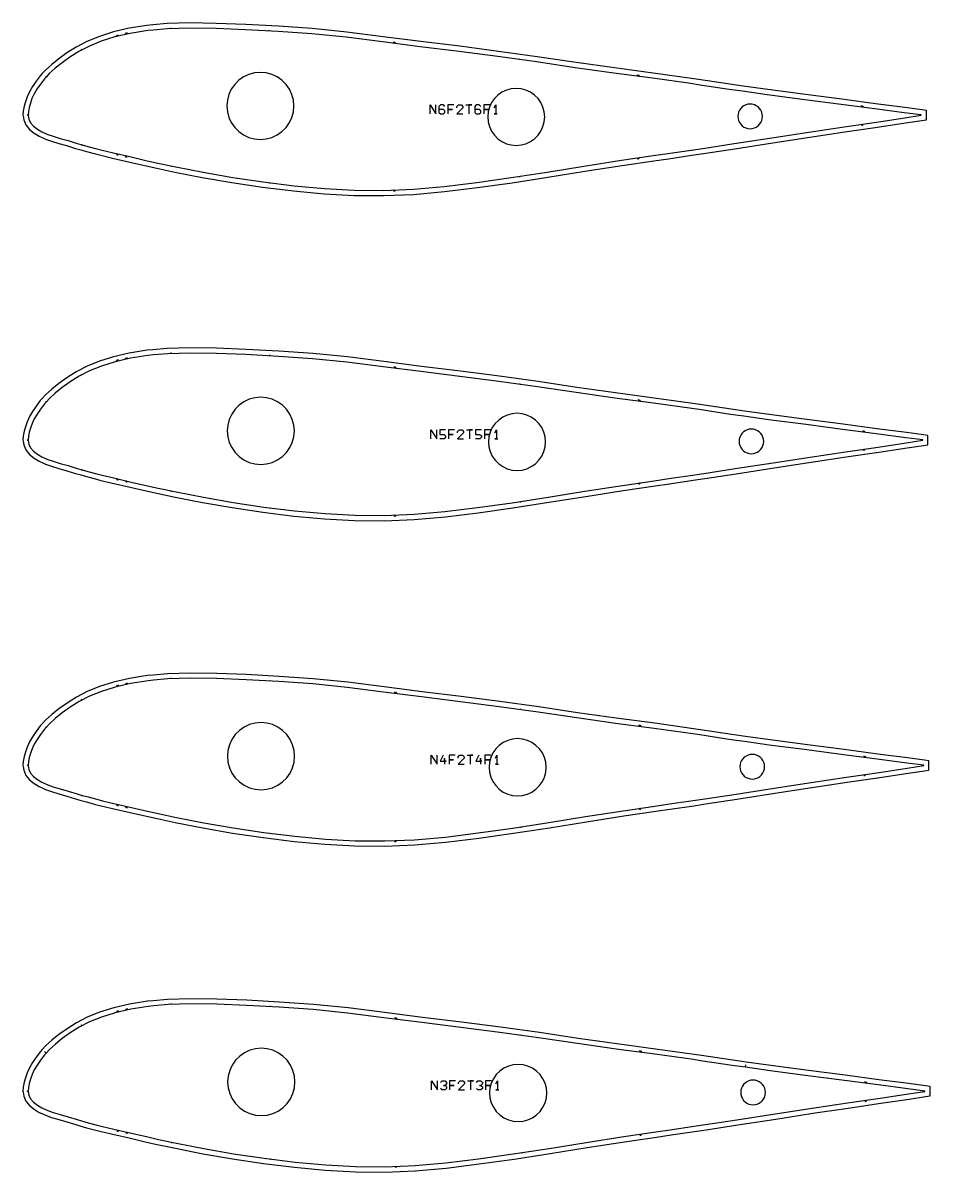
# Model space of a CAD drawing. Header units: metres. Extents: x -12 to 17699, y -154 to 17579.
# Drawn here: x 3694 to 5430, y 1716 to 3916 of the extents above; entities that cross this region are included whole.
import ezdxf

# ---------------------------------------------------------------- set-up
doc = ezdxf.new("R2010")
doc.units = ezdxf.units.M

msp = doc.modelspace()

# ---------------------------------------------------------------- linework, layer by layer
at = {"layer": 'Marge'}
for points in [[(3694.35, 3737.496), (3695.631, 3730.279), (3699.82, 3720.682), (3706.799, 3712.063), (3715.608, 3705.014), (3725.387, 3699.156), (3733.227, 3695.439), (3737.366, 3693.579), (3748.748, 3689.553), (3762.547, 3685.457), (3777.706, 3681.094), (3794.709, 3675.94), (3802.614, 3673.567), (3815.527, 3669.798), (3832.81, 3665.226), (3843.247, 3662.577), (3865.326, 3657.415), (3898.936, 3649.651), (3929.882, 3642.583), (3950.159, 3637.992), (3984.85, 3630.642), (4037.292, 3620.395), (4093.911, 3610.586), (4152.698, 3601.787), (4211.906, 3594.473), (4270.394, 3589.055), (4327.844, 3585.937), (4384.68, 3585.417), (4441.942, 3587.749), (4501.26, 3593.03), (4564.026, 3600.712), (4630.271, 3610.029), (4699.077, 3620.618), (4769.595, 3631.993), (4841.056, 3643.168), (4901.832, 3652.135), (4929.655, 3656.176), (4974.593, 3662.715), (4996.757, 3666.039), (5056.786, 3675.092), (5129.351, 3686.345), (5200.001, 3697.341), (5267.387, 3707.368), (5329.516, 3716.43), (5383.459, 3724.499), (5414.843, 3729.362), (5423.314, 3730.674), (5423.312, 3739.245), (5423.312, 3739.809), (5423.311, 3748.578), (5414.616, 3749.722), (5382.29, 3753.975), (5325.846, 3761.423), (5261.35, 3769.927), (5191.715, 3779.004), (5119.948, 3788.401), (5072.883, 3795.064), (5047.369, 3798.675), (4987.504, 3807.638), (4973.834, 3809.684), (4900.242, 3820.022), (4826.404, 3829.793), (4752.745, 3840.243), (4678.627, 3851.263), (4604.578, 3861.629), (4530.23, 3871.254), (4455.949, 3880.417), (4383.457, 3889.643), (4314.075, 3898.48), (4247.913, 3905.089), (4183.046, 3909.564), (4120.693, 3913.004), (4063.906, 3915.276), (4013.796, 3915.956), (3970.001, 3914.646), (3942.562, 3912.212), (3931.477, 3911.204), (3897.407, 3905.775), (3867.166, 3898.702), (3840.364, 3890.239), (3816.734, 3880.585), (3796.091, 3869.96), (3778.301, 3858.79), (3762.827, 3847.617), (3749.223, 3836.652), (3737.322, 3825.791), (3731.052, 3819.066), (3727.298, 3814.982), (3719.128, 3804.436), (3712.376, 3794.286), (3706.649, 3784.358), (3702.034, 3774.541), (3698.757, 3765.194), (3696.475, 3756.479), (3694.69, 3747.328), (3694.216, 3739.885)], [(3694.35, 3115.314), (3695.633, 3108.084), (3699.829, 3098.475), (3706.816, 3089.845), (3715.639, 3082.787), (3725.433, 3076.919), (3733.286, 3073.197), (3737.432, 3071.333), (3748.832, 3067.301), (3762.655, 3063.198), (3777.84, 3058.827), (3794.874, 3053.664), (3802.792, 3051.286), (3815.728, 3047.511), (3833.041, 3042.932), (3843.496, 3040.278), (3865.614, 3035.106), (3899.283, 3027.329), (3930.283, 3020.248), (3950.596, 3015.649), (3985.348, 3008.287), (4037.882, 2998.021), (4094.601, 2988.195), (4153.49, 2979.38), (4212.803, 2972.054), (4271.393, 2966.626), (4328.943, 2963.503), (4385.879, 2962.982), (4443.241, 2965.319), (4502.663, 2970.608), (4565.539, 2978.304), (4631.9, 2987.638), (4700.826, 2998.245), (4771.469, 3009.64), (4843.055, 3020.835), (4903.938, 3029.818), (4931.811, 3033.865), (4976.828, 3040.416), (4999.03, 3043.746), (5059.166, 3052.815), (5131.858, 3064.088), (5202.633, 3075.103), (5270.138, 3085.148), (5332.376, 3094.225), (5386.414, 3102.309), (5417.854, 3107.18), (5426.324, 3108.493), (5426.322, 3117.064), (5426.322, 3117.628), (5426.321, 3126.398), (5417.627, 3127.541), (5385.243, 3131.802), (5328.7, 3139.263), (5264.09, 3147.782), (5194.332, 3156.875), (5122.439, 3166.289), (5075.291, 3172.963), (5049.732, 3176.581), (4989.762, 3185.56), (4976.067, 3187.61), (4902.346, 3197.965), (4828.378, 3207.753), (4754.589, 3218.222), (4680.341, 3229.262), (4606.161, 3239.645), (4531.683, 3249.287), (4457.271, 3258.467), (4384.651, 3267.709), (4315.147, 3276.561), (4248.87, 3283.182), (4183.888, 3287.664), (4121.426, 3291.111), (4064.539, 3293.387), (4014.342, 3294.068), (3970.471, 3292.756), (3942.983, 3290.317), (3931.881, 3289.308), (3897.752, 3283.87), (3867.458, 3276.785), (3840.61, 3268.307), (3816.94, 3258.637), (3796.262, 3247.994), (3778.442, 3236.804), (3762.941, 3225.613), (3749.314, 3214.629), (3737.393, 3203.75), (3731.112, 3197.013), (3727.353, 3192.923), (3719.169, 3182.36), (3712.406, 3172.193), (3706.669, 3162.248), (3702.047, 3152.416), (3698.765, 3143.054), (3696.479, 3134.324), (3694.691, 3125.159), (3694.216, 3117.704)], [(3694.35, 2492.412), (3695.635, 2485.173), (3699.834, 2475.556), (3706.828, 2466.918), (3715.659, 2459.853), (3725.464, 2453.979), (3733.325, 2450.253), (3737.475, 2448.388), (3748.888, 2444.351), (3762.726, 2440.244), (3777.929, 2435.868), (3794.982, 2430.699), (3802.91, 2428.318), (3815.861, 2424.538), (3833.194, 2419.954), (3843.66, 2417.297), (3865.804, 2412.12), (3899.512, 2404.334), (3930.548, 2397.245), (3950.884, 2392.64), (3985.677, 2385.269), (4038.271, 2374.992), (4095.055, 2365.155), (4154.013, 2356.329), (4213.394, 2348.995), (4272.052, 2343.561), (4329.668, 2340.434), (4386.669, 2339.912), (4444.097, 2342.251), (4503.587, 2347.547), (4566.536, 2355.252), (4632.974, 2364.596), (4701.98, 2375.216), (4772.704, 2386.624), (4844.374, 2397.832), (4905.327, 2406.825), (4933.232, 2410.878), (4978.302, 2417.436), (5000.53, 2420.77), (5060.735, 2429.849), (5133.511, 2441.135), (5204.368, 2452.163), (5271.951, 2462.22), (5334.262, 2471.308), (5388.362, 2479.4), (5419.838, 2484.277), (5428.308, 2485.59), (5428.307, 2494.161), (5428.307, 2494.726), (5428.305, 2503.495), (5419.611, 2504.639), (5387.19, 2508.905), (5330.581, 2516.375), (5265.897, 2524.904), (5196.058, 2534.007), (5124.081, 2543.432), (5076.879, 2550.113), (5051.29, 2553.735), (4991.25, 2562.725), (4977.54, 2564.777), (4903.733, 2575.144), (4829.679, 2584.944), (4755.805, 2595.425), (4681.471, 2606.478), (4607.205, 2616.873), (4532.64, 2626.526), (4458.142, 2635.716), (4385.438, 2644.97), (4315.854, 2653.832), (4249.5, 2660.46), (4184.444, 2664.948), (4121.909, 2668.398), (4064.957, 2670.677), (4014.702, 2671.359), (3970.78, 2670.045), (3943.261, 2667.604), (3932.146, 2666.594), (3897.979, 2661.149), (3867.651, 2654.056), (3840.773, 2645.569), (3817.076, 2635.888), (3796.375, 2625.233), (3778.534, 2614.031), (3763.017, 2602.827), (3749.375, 2591.83), (3737.44, 2580.939), (3731.152, 2574.196), (3727.389, 2570.101), (3719.196, 2559.526), (3712.425, 2549.348), (3706.683, 2539.393), (3702.055, 2529.55), (3698.77, 2520.178), (3696.481, 2511.439), (3694.691, 2502.265), (3694.216, 2494.801)], [(3694.35, 1868.779), (3695.636, 1861.532), (3699.839, 1851.907), (3706.84, 1843.261), (3715.68, 1836.19), (3725.495, 1830.31), (3733.364, 1826.58), (3737.519, 1824.712), (3748.944, 1820.671), (3762.798, 1816.559), (3778.018, 1812.178), (3795.092, 1807.003), (3803.029, 1804.62), (3815.995, 1800.836), (3833.348, 1796.246), (3843.826, 1793.586), (3865.996, 1788.403), (3899.744, 1780.607), (3930.816, 1773.51), (3951.176, 1768.9), (3986.009, 1761.521), (4038.665, 1751.231), (4095.515, 1741.383), (4154.541, 1732.547), (4213.992, 1725.204), (4272.718, 1719.763), (4330.402, 1716.633), (4387.469, 1716.111), (4444.963, 1718.453), (4504.523, 1723.755), (4567.545, 1731.468), (4634.06, 1740.824), (4703.147, 1751.455), (4773.954, 1762.877), (4845.708, 1774.098), (4906.733, 1783.102), (4934.67, 1787.159), (4979.793, 1793.725), (5002.047, 1797.063), (5062.322, 1806.153), (5135.184, 1817.452), (5206.124, 1828.493), (5273.786, 1838.561), (5336.17, 1847.66), (5390.333, 1855.762), (5421.847, 1860.645), (5430.317, 1861.957), (5430.315, 1870.529), (5430.315, 1871.094), (5430.314, 1879.864), (5421.62, 1881.007), (5389.161, 1885.278), (5332.485, 1892.756), (5267.725, 1901.296), (5197.805, 1910.409), (5125.743, 1919.845), (5078.485, 1926.535), (5052.867, 1930.161), (4992.757, 1939.161), (4979.03, 1941.216), (4905.137, 1951.595), (4830.996, 1961.406), (4757.036, 1971.899), (4682.614, 1982.965), (4608.262, 1993.373), (4533.61, 2003.037), (4459.024, 2012.238), (4386.235, 2021.502), (4316.57, 2030.374), (4250.138, 2037.011), (4185.006, 2041.504), (4122.398, 2044.958), (4065.379, 2047.24), (4015.066, 2047.922), (3971.094, 2046.607), (3943.542, 2044.163), (3932.415, 2043.152), (3898.208, 2037.701), (3867.846, 2030.6), (3840.937, 2022.103), (3817.214, 2012.411), (3796.49, 2001.744), (3778.628, 1990.529), (3763.093, 1979.313), (3749.435, 1968.303), (3737.487, 1957.4), (3731.192, 1950.649), (3727.425, 1946.55), (3719.223, 1935.964), (3712.445, 1925.774), (3706.696, 1915.808), (3702.064, 1905.955), (3698.775, 1896.573), (3696.484, 1887.824), (3694.692, 1878.641), (3694.216, 1871.168)]]:
    msp.add_lwpolyline(points, close=True, dxfattribs=at)
at = {"layer": 'Patron'}
for points in [[(3704.196, 3739.244), (3705.477, 3732.026), (3708.84, 3724.999), (3714.367, 3718.598), (3721.714, 3712.934), (3730.469, 3707.768), (3737.463, 3704.498), (3741.464, 3702.701), (3752.054, 3698.991), (3765.384, 3695.046), (3780.472, 3690.704), (3797.609, 3685.51), (3805.489, 3683.144), (3818.329, 3679.397), (3835.366, 3674.894), (3845.707, 3672.27), (3867.602, 3667.152), (3901.187, 3659.395), (3932.109, 3652.332), (3952.367, 3647.745), (3986.923, 3640.425), (4039.21, 3630.209), (4095.618, 3620.439), (4154.178, 3611.676), (4213.132, 3604.398), (4271.316, 3599.012), (4328.385, 3595.922), (4384.77, 3595.416), (4441.533, 3597.741), (4500.372, 3602.99), (4562.811, 3610.638), (4628.878, 3619.932), (4697.555, 3630.502), (4768.003, 3641.865), (4839.511, 3653.048), (4900.372, 3662.028), (4928.218, 3666.072), (4973.153, 3672.611), (4995.273, 3675.929), (5055.295, 3684.98), (5127.818, 3696.227), (5198.463, 3707.222), (5265.915, 3717.259), (5328.073, 3726.325), (5381.979, 3734.389), (5413.312, 3739.244), (5413.312, 3739.807), (5380.982, 3744.061), (5324.539, 3751.509), (5260.057, 3760.011), (5190.416, 3769.088), (5118.546, 3778.5), (5071.481, 3785.162), (5045.888, 3788.785), (4986.023, 3797.748), (4972.442, 3799.782), (4898.93, 3810.108), (4824.999, 3819.892), (4751.274, 3830.352), (4677.241, 3841.36), (4603.294, 3851.712), (4529.006, 3861.329), (4454.687, 3870.497), (4382.193, 3879.723), (4313.08, 3888.529), (4247.225, 3895.113), (4182.495, 3899.579), (4120.293, 3903.012), (4063.768, 3905.277), (4014.091, 3905.96), (3970.885, 3904.685), (3943.445, 3902.251), (3933.044, 3901.328), (3899.676, 3896.036), (3870.166, 3889.163), (3844.132, 3880.976), (3821.296, 3871.687), (3801.4, 3861.486), (3784.149, 3850.678), (3769.095, 3839.825), (3755.948, 3829.251), (3744.636, 3818.971), (3738.366, 3812.247), (3735.191, 3808.842), (3727.445, 3798.885), (3721.024, 3789.264), (3715.678, 3780.058), (3711.459, 3771.2), (3708.427, 3762.645), (3706.27, 3754.461), (3704.669, 3746.692), (3704.196, 3739.25)], [(3704.196, 3117.062), (3705.479, 3109.832), (3708.849, 3102.793), (3714.385, 3096.38), (3721.745, 3090.706), (3730.515, 3085.531), (3737.522, 3082.255), (3741.529, 3080.455), (3752.138, 3076.739), (3765.492, 3072.787), (3780.606, 3068.437), (3797.774, 3063.234), (3805.668, 3060.864), (3818.53, 3057.11), (3835.597, 3052.6), (3845.956, 3049.97), (3867.89, 3044.844), (3901.534, 3037.072), (3932.51, 3029.997), (3952.804, 3025.402), (3987.421, 3018.07), (4039.8, 3007.836), (4096.307, 2998.049), (4154.97, 2989.27), (4214.028, 2981.979), (4272.315, 2976.584), (4329.484, 2973.488), (4385.968, 2972.981), (4442.831, 2975.31), (4501.774, 2980.569), (4564.323, 2988.23), (4630.507, 2997.54), (4699.305, 3008.129), (4769.876, 3019.512), (4841.51, 3030.715), (4902.479, 3039.711), (4930.373, 3043.762), (4975.388, 3050.312), (4997.547, 3053.636), (5057.675, 3062.703), (5130.325, 3073.969), (5201.095, 3084.984), (5268.666, 3095.039), (5330.933, 3104.121), (5384.934, 3112.199), (5416.322, 3117.062), (5416.322, 3117.627), (5383.935, 3121.888), (5327.392, 3129.349), (5262.798, 3137.866), (5193.034, 3146.959), (5121.037, 3156.388), (5073.889, 3163.062), (5048.252, 3166.691), (4988.281, 3175.67), (4974.676, 3177.707), (4901.034, 3188.051), (4826.973, 3197.852), (4753.119, 3208.33), (4678.954, 3219.358), (4604.877, 3229.728), (4530.458, 3239.362), (4456.008, 3248.547), (4383.387, 3257.789), (4314.152, 3266.611), (4248.181, 3273.206), (4183.337, 3277.68), (4121.025, 3281.119), (4064.402, 3283.388), (4014.637, 3284.072), (3971.354, 3282.795), (3943.867, 3280.356), (3933.447, 3279.432), (3900.02, 3274.131), (3870.458, 3267.245), (3844.378, 3259.044), (3821.503, 3249.739), (3801.572, 3239.52), (3784.289, 3228.693), (3769.209, 3217.821), (3756.039, 3207.228), (3744.707, 3196.93), (3738.426, 3190.194), (3735.246, 3186.783), (3727.486, 3176.808), (3721.054, 3167.171), (3715.698, 3157.948), (3711.472, 3149.075), (3708.434, 3140.505), (3706.273, 3132.306), (3704.67, 3124.524), (3704.196, 3117.068)], [(3704.196, 2494.16), (3705.481, 2486.921), (3708.854, 2479.873), (3714.397, 2473.454), (3721.765, 2467.773), (3730.546, 2462.592), (3737.56, 2459.312), (3741.573, 2457.51), (3752.194, 2453.789), (3765.563, 2449.833), (3780.695, 2445.478), (3797.882, 2440.269), (3805.785, 2437.896), (3818.662, 2434.138), (3835.749, 2429.622), (3846.12, 2426.99), (3868.08, 2421.857), (3901.763, 2414.077), (3932.775, 2406.993), (3953.093, 2402.393), (3987.749, 2395.052), (4040.189, 2384.806), (4096.762, 2375.008), (4155.493, 2366.219), (4214.619, 2358.92), (4272.973, 2353.518), (4330.209, 2350.419), (4386.759, 2349.912), (4443.688, 2352.243), (4502.698, 2357.508), (4565.32, 2365.178), (4631.581, 2374.499), (4700.459, 2385.099), (4771.111, 2396.496), (4842.829, 2407.712), (4903.868, 2416.718), (4931.795, 2420.774), (4976.862, 2427.332), (4999.046, 2430.659), (5059.243, 2439.737), (5131.979, 2451.017), (5202.83, 2462.044), (5270.479, 2472.111), (5332.819, 2481.203), (5386.882, 2489.29), (5418.307, 2494.16), (5418.307, 2494.725), (5385.882, 2498.991), (5329.274, 2506.46), (5264.604, 2514.988), (5194.76, 2524.091), (5122.68, 2533.53), (5075.477, 2540.212), (5049.809, 2543.846), (4989.77, 2552.835), (4976.149, 2554.874), (4902.421, 2565.231), (4828.274, 2575.043), (4754.334, 2585.534), (4680.084, 2596.574), (4605.921, 2606.956), (4531.416, 2616.601), (4456.88, 2625.796), (4384.174, 2635.05), (4314.859, 2643.881), (4248.812, 2650.484), (4183.893, 2654.963), (4121.509, 2658.406), (4064.819, 2660.678), (4014.997, 2661.363), (3971.664, 2660.084), (3944.144, 2657.643), (3933.713, 2656.717), (3900.247, 2651.41), (3870.651, 2644.517), (3844.541, 2636.306), (3821.639, 2626.99), (3801.685, 2616.759), (3784.382, 2605.919), (3769.284, 2595.035), (3756.1, 2584.429), (3744.754, 2574.12), (3738.466, 2567.376), (3735.282, 2563.961), (3727.513, 2553.975), (3721.073, 2544.326), (3715.711, 2535.093), (3711.48, 2526.209), (3708.439, 2517.629), (3706.276, 2509.421), (3704.671, 2501.63), (3704.196, 2494.166)], [(3704.196, 1870.527), (3705.482, 1863.28), (3708.859, 1856.224), (3714.409, 1849.797), (3721.786, 1844.109), (3730.577, 1838.922), (3737.599, 1835.639), (3741.616, 1833.834), (3752.25, 1830.109), (3765.635, 1826.148), (3780.784, 1821.788), (3797.992, 1816.573), (3805.904, 1814.197), (3818.796, 1810.435), (3835.903, 1805.914), (3846.286, 1803.279), (3868.272, 1798.14), (3901.994, 1790.351), (3933.043, 1783.259), (3953.384, 1778.653), (3988.081, 1771.303), (4040.582, 1761.046), (4097.222, 1751.236), (4156.021, 1742.437), (4215.217, 1735.129), (4273.64, 1729.721), (4330.942, 1726.618), (4387.558, 1726.11), (4444.554, 1728.444), (4503.634, 1733.715), (4566.329, 1741.394), (4632.667, 1750.726), (4701.626, 1761.339), (4772.361, 1772.749), (4844.163, 1783.978), (4905.273, 1792.995), (4933.233, 1797.055), (4978.353, 1803.621), (5000.564, 1806.952), (5060.831, 1816.041), (5133.651, 1827.334), (5204.586, 1838.374), (5272.315, 1848.453), (5334.727, 1857.555), (5388.854, 1865.652), (5420.315, 1870.527), (5420.315, 1871.093), (5387.852, 1875.364), (5331.178, 1882.842), (5266.433, 1891.38), (5196.506, 1900.494), (5124.342, 1909.944), (5077.084, 1916.634), (5051.386, 1920.271), (4991.276, 1929.271), (4977.639, 1931.313), (4903.825, 1941.682), (4829.591, 1951.505), (4755.565, 1962.008), (4681.228, 1973.062), (4606.978, 1983.455), (4532.385, 1993.112), (4457.762, 2002.318), (4384.971, 2011.582), (4315.575, 2020.424), (4249.45, 2027.034), (4184.455, 2031.519), (4121.998, 2034.966), (4065.242, 2037.241), (4015.361, 2037.926), (3971.978, 2036.646), (3944.426, 2034.202), (3933.981, 2033.275), (3900.477, 2027.962), (3870.846, 2021.06), (3844.705, 2012.84), (3821.776, 2003.513), (3801.799, 1993.27), (3784.476, 1982.418), (3769.361, 1971.521), (3756.16, 1960.902), (3744.801, 1950.581), (3738.506, 1943.829), (3735.318, 1940.41), (3727.54, 1930.412), (3721.093, 1920.753), (3715.725, 1911.508), (3711.489, 1902.614), (3708.444, 1894.024), (3706.278, 1885.807), (3704.671, 1878.006), (3704.196, 1870.533)]]:
    msp.add_lwpolyline(points, close=True, dxfattribs=at)
at = {"layer": 'Repers diag'}
for p, q in [((3738.506, 1943.829), (3735.215, 1946.898)), ((5077.084, 1916.634), (5077.715, 1921.089))]:
    msp.add_line(p, q, dxfattribs=at)
at = {"layer": 'Repers points'}
for p, q in [((3977.627, 3904.884), (3977.574, 3906.683)), ((4165.631, 3900.51), (4165.73, 3902.307)), ((3806.722, 3864.215), (3805.901, 3865.816)), ((4644.192, 3845.986), (4644.442, 3847.769)), ((3738.366, 3812.247), (3737.049, 3813.474)), ((3704.196, 3739.25), (3702.399, 3739.364)), ((3704.196, 3739.244), (3702.423, 3738.929)), ((3738.384, 3704.084), (3737.646, 3702.442)), ((3806.752, 3682.776), (3806.248, 3681.048)), ((3977.67, 3642.385), (3977.297, 3640.624)), ((4165.678, 3610.257), (4165.458, 3608.47)), ((4644.229, 3622.294), (4644.503, 3620.515)), ((3978.109, 3282.994), (3978.056, 3284.794)), ((4166.443, 3278.612), (4166.543, 3280.409)), ((3806.903, 3242.253), (3806.082, 3243.855)), ((4645.848, 3223.993), (4646.097, 3225.775)), ((3738.426, 3190.194), (3737.11, 3191.421)), ((3704.196, 3117.068), (3702.399, 3117.183)), ((3704.196, 3117.062), (3702.423, 3116.748)), ((3738.444, 3081.841), (3737.706, 3080.199)), ((3806.932, 3060.495), (3806.428, 3058.767)), ((3978.152, 3020.033), (3977.779, 3018.272)), ((4645.884, 2999.907), (4646.158, 2998.128)), ((4166.491, 2987.848), (4166.27, 2986.061)), ((3978.426, 2660.284), (3978.373, 2662.083)), ((4166.979, 2655.897), (4167.078, 2657.694)), ((3807.022, 2619.496), (3806.201, 2621.097)), ((4646.939, 2601.214), (4647.189, 2602.997)), ((3738.466, 2567.376), (3737.149, 2568.603)), ((3704.196, 2494.166), (3702.399, 2494.28)), ((3704.196, 2494.16), (3702.423, 2493.845)), ((3738.484, 2458.897), (3737.746, 2457.255)), ((3807.051, 2437.526), (3806.547, 2435.798)), ((3978.469, 2397.018), (3978.096, 2395.257)), ((4646.976, 2376.868), (4647.25, 2375.089)), ((4167.027, 2364.795), (4166.806, 2363.009)), ((3978.748, 2036.846), (3978.695, 2038.645)), ((4167.521, 2032.453), (4167.621, 2034.251)), ((3807.142, 1996.01), (3806.321, 1997.612)), ((4648.044, 1977.707), (4648.293, 1979.489)), ((3738.506, 1943.829), (3737.189, 1945.057)), ((3704.196, 1870.533), (3702.399, 1870.647)), ((3704.196, 1870.527), (3702.423, 1870.212)), ((3738.524, 1835.223), (3737.786, 1833.581)), ((3807.172, 1813.827), (3806.668, 1812.099)), ((3978.791, 1773.271), (3978.418, 1771.511)), ((4167.569, 1741.011), (4167.348, 1739.225)), ((4648.081, 1753.098), (4648.354, 1751.319))]:
    msp.add_line(p, q, dxfattribs=at)
at = {"layer": 'Repers suspente'}
for p, q in [((3892.173, 3894.289), (3890.032, 3896.87)), ((3892.953, 3897.551), (3892.173, 3894.289)), ((3875.083, 3890.308), (3872.941, 3892.89)), ((3875.863, 3893.57), (3875.083, 3890.308)), ((4404.911, 3876.832), (4403.802, 3879.997)), ((4406.778, 3879.619), (4404.911, 3876.832)), ((4871.51, 3813.737), (4870.417, 3816.908)), ((4873.391, 3816.514), (4871.51, 3813.737)), ((5300.508, 3754.677), (5299.413, 3757.848)), ((5302.387, 3757.456), (5300.508, 3754.677)), ((5300.513, 3722.306), (5299.462, 3719.12)), ((5302.431, 3719.553), (5300.513, 3722.306)), ((3875.119, 3665.416), (3872.983, 3662.831)), ((3875.906, 3662.155), (3875.119, 3665.416)), ((3892.211, 3661.468), (3890.074, 3658.883)), ((3892.997, 3658.207), (3892.211, 3661.468)), ((4871.535, 3657.773), (4870.489, 3654.587)), ((4873.457, 3655.025), (4871.535, 3657.773)), ((4404.957, 3596.243), (4403.581, 3593.184)), ((4406.578, 3593.307), (4404.957, 3596.243)), ((3875.384, 3268.393), (3873.242, 3270.974)), ((3876.164, 3271.655), (3875.384, 3268.393)), ((3892.504, 3272.38), (3890.363, 3274.962)), ((3893.285, 3275.642), (3892.504, 3272.38)), ((4406.145, 3254.893), (4405.036, 3258.058)), ((4408.012, 3257.68), (4406.145, 3254.893)), ((4873.566, 3191.686), (4872.473, 3194.857)), ((4875.447, 3194.464), (4873.566, 3191.686)), ((5303.319, 3132.523), (5302.225, 3135.693)), ((5305.199, 3135.301), (5303.319, 3132.523)), ((5303.325, 3100.094), (5302.273, 3096.909)), ((5305.242, 3097.342), (5303.325, 3100.094)), ((3875.42, 3043.104), (3873.284, 3040.519)), ((3876.207, 3039.844), (3875.42, 3043.104)), ((3892.542, 3039.149), (3890.406, 3036.564)), ((3893.329, 3035.889), (3892.542, 3039.149)), ((4873.591, 3035.448), (4872.545, 3032.262)), ((4875.513, 3032.7), (4873.591, 3035.448)), ((4406.191, 2973.81), (4404.815, 2970.751)), ((4407.812, 2970.874), (4406.191, 2973.81)), ((3875.582, 2645.665), (3873.441, 2648.247)), ((3876.362, 2648.927), (3875.582, 2645.665)), ((3892.722, 2649.657), (3890.581, 2652.239)), ((3893.503, 2652.919), (3892.722, 2649.657)), ((4406.959, 2632.15), (4405.849, 2635.315)), ((4408.825, 2634.937), (4406.959, 2632.15)), ((4874.921, 2568.87), (4873.828, 2572.041)), ((4876.802, 2571.647), (4874.921, 2568.87)), ((5305.173, 2509.638), (5304.078, 2512.809)), ((5307.052, 2512.416), (5305.173, 2509.638)), ((5305.178, 2477.172), (5304.127, 2473.987)), ((5307.096, 2474.42), (5305.178, 2477.172)), ((3875.619, 2420.116), (3873.482, 2417.531)), ((3876.405, 2416.855), (3875.619, 2420.116)), ((3892.761, 2416.156), (3890.624, 2413.571)), ((3893.547, 2412.896), (3892.761, 2416.156)), ((4874.947, 2412.451), (4873.901, 2409.264)), ((4876.869, 2409.702), (4874.947, 2412.451)), ((4407.005, 2350.741), (4405.629, 2347.682)), ((4408.626, 2347.805), (4407.005, 2350.741)), ((3875.783, 2022.21), (3873.641, 2024.792)), ((3876.563, 2025.472), (3875.783, 2022.21)), ((3892.943, 2026.207), (3890.802, 2028.789)), ((3893.724, 2029.469), (3892.943, 2026.207)), ((4407.782, 2008.679), (4406.673, 2011.844)), ((4409.649, 2011.466), (4407.782, 2008.679)), ((4876.293, 1945.325), (4875.2, 1948.496)), ((4878.174, 1948.102), (4876.293, 1945.325)), ((5307.049, 1886.024), (5305.954, 1889.194)), ((5308.928, 1888.802), (5307.049, 1886.024)), ((5307.054, 1853.519), (5306.003, 1850.334)), ((5308.971, 1850.767), (5307.054, 1853.519)), ((3875.82, 1796.397), (3873.683, 1793.811)), ((3876.606, 1793.136), (3875.82, 1796.397)), ((3892.981, 1792.432), (3890.845, 1789.847)), ((3893.768, 1789.172), (3892.981, 1792.432)), ((4876.319, 1788.723), (4875.273, 1785.536)), ((4878.241, 1785.974), (4876.319, 1788.723)), ((4407.828, 1726.94), (4406.452, 1723.881)), ((4409.45, 1724.004), (4407.828, 1726.94))]:
    msp.add_line(p, q, dxfattribs=at)
at = {"layer": 'Text'}
for p, q in [((4473.298, 3742.022), (4473.298, 3759.164)), ((4473.298, 3759.164), (4484.727, 3742.022)), ((4484.727, 3742.022), (4484.727, 3759.164)), ((4493.298, 3759.164), (4490.441, 3756.307)), ((4490.441, 3756.307), (4490.441, 3744.879)), ((4499.012, 3750.593), (4490.441, 3750.593)), ((4490.441, 3744.879), (4493.298, 3742.022)), ((4499.012, 3759.164), (4493.298, 3759.164)), ((4493.298, 3742.022), (4499.012, 3742.022)), ((4501.869, 3756.307), (4499.012, 3759.164)), ((4501.869, 3747.736), (4499.012, 3750.593)), ((4499.012, 3742.022), (4501.869, 3744.879)), ((4501.869, 3744.879), (4501.869, 3747.736)), ((4519.012, 3759.164), (4507.584, 3759.164)), ((4507.584, 3759.164), (4507.584, 3750.593)), ((4507.584, 3750.593), (4516.155, 3750.593)), ((4516.155, 3750.593), (4507.584, 3750.593)), ((4507.584, 3750.593), (4507.584, 3742.022)), ((4524.727, 3756.307), (4527.584, 3759.164)), ((4524.727, 3753.45), (4524.727, 3756.307)), ((4536.155, 3753.45), (4524.727, 3742.022)), ((4524.727, 3742.022), (4536.155, 3742.022)), ((4527.584, 3759.164), (4533.298, 3759.164)), ((4533.298, 3759.164), (4536.155, 3756.307)), ((4536.155, 3756.307), (4536.155, 3753.45)), ((4541.869, 3759.164), (4553.298, 3759.164)), ((4553.298, 3759.164), (4547.584, 3759.164)), ((4547.584, 3759.164), (4547.584, 3742.022)), ((4561.869, 3759.164), (4559.012, 3756.307)), ((4559.012, 3756.307), (4559.012, 3744.879)), ((4567.584, 3750.593), (4559.012, 3750.593)), ((4559.012, 3744.879), (4561.869, 3742.022)), ((4567.584, 3759.164), (4561.869, 3759.164)), ((4561.869, 3742.022), (4567.584, 3742.022)), ((4570.441, 3756.307), (4567.584, 3759.164)), ((4570.441, 3747.736), (4567.584, 3750.593)), ((4567.584, 3742.022), (4570.441, 3744.879)), ((4570.441, 3744.879), (4570.441, 3747.736)), ((4587.584, 3759.164), (4576.155, 3759.164)), ((4576.155, 3759.164), (4576.155, 3750.593)), ((4576.155, 3750.593), (4584.727, 3750.593)), ((4584.727, 3750.593), (4576.155, 3750.593)), ((4576.155, 3750.593), (4576.155, 3742.022)), ((4596.155, 3753.45), (4599.012, 3759.164)), ((4599.012, 3742.022), (4596.155, 3742.022)), ((4596.155, 3742.022), (4601.869, 3742.022)), ((4599.012, 3759.164), (4599.012, 3742.022)), ((4474.653, 3119.84), (4474.653, 3136.983)), ((4474.653, 3136.983), (4486.081, 3119.84)), ((4486.081, 3119.84), (4486.081, 3136.983)), ((4503.224, 3136.983), (4491.795, 3136.983)), ((4491.795, 3136.983), (4491.795, 3128.411)), ((4491.795, 3128.411), (4500.367, 3128.411)), ((4500.367, 3128.411), (4503.224, 3125.554)), ((4503.224, 3125.554), (4503.224, 3122.697)), ((4520.367, 3136.983), (4508.938, 3136.983)), ((4508.938, 3136.983), (4508.938, 3128.411)), ((4508.938, 3128.411), (4517.51, 3128.411)), ((4517.51, 3128.411), (4508.938, 3128.411)), ((4508.938, 3128.411), (4508.938, 3119.84)), ((4526.081, 3134.126), (4528.938, 3136.983)), ((4526.081, 3131.268), (4526.081, 3134.126)), ((4537.51, 3131.268), (4526.081, 3119.84)), ((4528.938, 3136.983), (4534.653, 3136.983)), ((4534.653, 3136.983), (4537.51, 3134.126)), ((4537.51, 3134.126), (4537.51, 3131.268)), ((4543.224, 3136.983), (4554.653, 3136.983)), ((4554.653, 3136.983), (4548.938, 3136.983)), ((4548.938, 3136.983), (4548.938, 3119.84)), ((4571.795, 3136.983), (4560.367, 3136.983)), ((4560.367, 3136.983), (4560.367, 3128.411)), ((4560.367, 3128.411), (4568.938, 3128.411)), ((4568.938, 3128.411), (4571.795, 3125.554)), ((4571.795, 3125.554), (4571.795, 3122.697)), ((4588.938, 3136.983), (4577.51, 3136.983)), ((4577.51, 3136.983), (4577.51, 3128.411)), ((4577.51, 3128.411), (4586.081, 3128.411)), ((4586.081, 3128.411), (4577.51, 3128.411)), ((4577.51, 3128.411), (4577.51, 3119.84)), ((4597.51, 3131.268), (4600.367, 3136.983)), ((4600.367, 3136.983), (4600.367, 3119.84)), ((4500.367, 3119.84), (4491.795, 3119.84)), ((4503.224, 3122.697), (4500.367, 3119.84)), ((4526.081, 3119.84), (4537.51, 3119.84)), ((4568.938, 3119.84), (4560.367, 3119.84)), ((4571.795, 3122.697), (4568.938, 3119.84)), ((4600.367, 3119.84), (4597.51, 3119.84)), ((4597.51, 3119.84), (4603.224, 3119.84)), ((4475.546, 2496.937), (4475.546, 2514.08)), ((4475.546, 2514.08), (4486.974, 2496.937)), ((4486.974, 2496.937), (4486.974, 2514.08)), ((4498.403, 2514.08), (4492.689, 2502.651)), ((4501.26, 2502.651), (4501.26, 2508.366)), ((4501.26, 2508.366), (4501.26, 2496.937)), ((4521.26, 2514.08), (4509.831, 2514.08)), ((4509.831, 2514.08), (4509.831, 2505.508)), ((4526.974, 2511.223), (4529.831, 2514.08)), ((4526.974, 2508.366), (4526.974, 2511.223)), ((4538.403, 2508.366), (4526.974, 2496.937)), ((4529.831, 2514.08), (4535.546, 2514.08)), ((4535.546, 2514.08), (4538.403, 2511.223)), ((4538.403, 2511.223), (4538.403, 2508.366)), ((4544.117, 2514.08), (4555.546, 2514.08)), ((4555.546, 2514.08), (4549.831, 2514.08)), ((4549.831, 2514.08), (4549.831, 2496.937)), ((4566.974, 2514.08), (4561.26, 2502.651)), ((4569.831, 2502.651), (4569.831, 2508.366)), ((4569.831, 2508.366), (4569.831, 2496.937)), ((4589.831, 2514.08), (4578.403, 2514.08)), ((4578.403, 2514.08), (4578.403, 2505.508)), ((4598.403, 2508.366), (4601.26, 2514.08)), ((4601.26, 2514.08), (4601.26, 2496.937)), ((4492.689, 2502.651), (4504.117, 2502.651)), ((4504.117, 2502.651), (4501.26, 2502.651)), ((4509.831, 2505.508), (4518.403, 2505.508)), ((4518.403, 2505.508), (4509.831, 2505.508)), ((4509.831, 2505.508), (4509.831, 2496.937)), ((4526.974, 2496.937), (4538.403, 2496.937)), ((4561.26, 2502.651), (4572.689, 2502.651)), ((4572.689, 2502.651), (4569.831, 2502.651)), ((4578.403, 2505.508), (4586.974, 2505.508)), ((4586.974, 2505.508), (4578.403, 2505.508)), ((4578.403, 2505.508), (4578.403, 2496.937)), ((4601.26, 2496.937), (4598.403, 2496.937)), ((4598.403, 2496.937), (4604.117, 2496.937)), ((4476.449, 1873.304), (4476.449, 1890.447)), ((4476.449, 1890.447), (4487.878, 1873.304)), ((4487.878, 1873.304), (4487.878, 1890.447)), ((4493.592, 1887.59), (4496.449, 1890.447)), ((4496.449, 1873.304), (4493.592, 1876.161)), ((4496.449, 1890.447), (4502.164, 1890.447)), ((4502.164, 1873.304), (4496.449, 1873.304)), ((4502.164, 1881.876), (4499.307, 1881.876)), ((4499.307, 1881.876), (4502.164, 1881.876)), ((4502.164, 1890.447), (4505.021, 1887.59)), ((4505.021, 1884.733), (4502.164, 1881.876)), ((4502.164, 1881.876), (4505.021, 1879.019)), ((4505.021, 1876.161), (4502.164, 1873.304)), ((4505.021, 1887.59), (4505.021, 1884.733)), ((4505.021, 1879.019), (4505.021, 1876.161)), ((4522.164, 1890.447), (4510.735, 1890.447)), ((4510.735, 1890.447), (4510.735, 1881.876)), ((4510.735, 1881.876), (4519.307, 1881.876)), ((4519.307, 1881.876), (4510.735, 1881.876)), ((4510.735, 1881.876), (4510.735, 1873.304)), ((4527.878, 1887.59), (4530.735, 1890.447)), ((4527.878, 1884.733), (4527.878, 1887.59)), ((4539.307, 1884.733), (4527.878, 1873.304)), ((4527.878, 1873.304), (4539.307, 1873.304)), ((4530.735, 1890.447), (4536.449, 1890.447)), ((4536.449, 1890.447), (4539.307, 1887.59)), ((4539.307, 1887.59), (4539.307, 1884.733)), ((4545.021, 1890.447), (4556.449, 1890.447)), ((4556.449, 1890.447), (4550.735, 1890.447)), ((4550.735, 1890.447), (4550.735, 1873.304)), ((4562.164, 1887.59), (4565.021, 1890.447)), ((4565.021, 1873.304), (4562.164, 1876.161)), ((4565.021, 1890.447), (4570.735, 1890.447)), ((4570.735, 1873.304), (4565.021, 1873.304)), ((4570.735, 1881.876), (4567.878, 1881.876)), ((4567.878, 1881.876), (4570.735, 1881.876)), ((4570.735, 1890.447), (4573.592, 1887.59)), ((4573.592, 1884.733), (4570.735, 1881.876)), ((4570.735, 1881.876), (4573.592, 1879.019)), ((4573.592, 1876.161), (4570.735, 1873.304)), ((4573.592, 1887.59), (4573.592, 1884.733)), ((4573.592, 1879.019), (4573.592, 1876.161)), ((4590.735, 1890.447), (4579.307, 1890.447)), ((4579.307, 1890.447), (4579.307, 1881.876)), ((4579.307, 1881.876), (4587.878, 1881.876)), ((4587.878, 1881.876), (4579.307, 1881.876)), ((4579.307, 1881.876), (4579.307, 1873.304)), ((4599.307, 1884.733), (4602.164, 1890.447)), ((4602.164, 1873.304), (4599.307, 1873.304)), ((4599.307, 1873.304), (4605.021, 1873.304)), ((4602.164, 1890.447), (4602.164, 1873.304))]:
    msp.add_line(p, q, dxfattribs=at)
at = {"layer": 'Vent'}
for points in [[(4084.387, 3757.208), (4085.362, 3746.064), (4088.257, 3735.258), (4092.985, 3725.12), (4099.401, 3715.956), (4107.311, 3708.046), (4116.475, 3701.63), (4126.613, 3696.902), (4137.419, 3694.007), (4148.563, 3693.032), (4159.707, 3694.007), (4170.513, 3696.902), (4180.651, 3701.63), (4189.815, 3708.046), (4197.725, 3715.956), (4204.141, 3725.12), (4208.869, 3735.258), (4211.764, 3746.064), (4212.739, 3757.208), (4211.764, 3768.352), (4208.869, 3779.157), (4204.141, 3789.296), (4197.725, 3798.46), (4189.815, 3806.37), (4180.651, 3812.786), (4170.513, 3817.514), (4159.707, 3820.409), (4148.563, 3821.384), (4137.419, 3820.409), (4126.613, 3817.514), (4116.475, 3812.786), (4107.311, 3806.37), (4099.401, 3798.46), (4092.985, 3789.296), (4088.257, 3779.157), (4085.362, 3768.352), (4084.387, 3757.208)], [(4583.659, 3736.146), (4584.488, 3726.671), (4586.95, 3717.483), (4590.97, 3708.862), (4596.426, 3701.07), (4603.152, 3694.344), (4610.944, 3688.888), (4619.565, 3684.868), (4628.752, 3682.406), (4638.228, 3681.577), (4647.704, 3682.406), (4656.892, 3684.868), (4665.513, 3688.888), (4673.305, 3694.344), (4680.031, 3701.07), (4685.486, 3708.862), (4689.506, 3717.483), (4691.968, 3726.671), (4692.797, 3736.146), (4691.968, 3745.622), (4689.506, 3754.81), (4685.486, 3763.431), (4680.031, 3771.223), (4673.305, 3777.949), (4665.513, 3783.405), (4656.892, 3787.424), (4647.704, 3789.886), (4638.228, 3790.715), (4628.752, 3789.886), (4619.565, 3787.424), (4610.944, 3783.405), (4603.152, 3777.949), (4596.426, 3771.223), (4590.97, 3763.431), (4586.95, 3754.81), (4584.488, 3745.622), (4583.659, 3736.146)], [(5062.475, 3737.123), (5062.832, 3733.035), (5063.895, 3729.071), (5065.629, 3725.352), (5067.983, 3721.991), (5070.884, 3719.089), (5074.246, 3716.735), (5077.965, 3715.001), (5081.929, 3713.939), (5086.017, 3713.581), (5090.105, 3713.939), (5094.069, 3715.001), (5097.788, 3716.735), (5101.149, 3719.089), (5104.051, 3721.991), (5106.405, 3725.352), (5108.139, 3729.071), (5109.201, 3733.035), (5109.559, 3737.123), (5109.201, 3741.211), (5108.139, 3745.175), (5106.405, 3748.894), (5104.051, 3752.256), (5101.149, 3755.157), (5097.788, 3757.511), (5094.068, 3759.245), (5090.105, 3760.308), (5086.017, 3760.665), (5081.929, 3760.308), (5077.965, 3759.245), (5074.246, 3757.511), (5070.884, 3755.157), (5067.983, 3752.256), (5065.629, 3748.894), (5063.895, 3745.175), (5062.832, 3741.211), (5062.475, 3737.123)], [(4085.056, 3135.058), (4086.033, 3123.894), (4088.933, 3113.07), (4093.669, 3102.913), (4100.097, 3093.734), (4108.021, 3085.81), (4117.201, 3079.382), (4127.357, 3074.646), (4138.182, 3071.745), (4149.346, 3070.769), (4160.509, 3071.745), (4171.334, 3074.646), (4181.49, 3079.382), (4190.67, 3085.81), (4198.594, 3093.734), (4205.022, 3102.913), (4209.758, 3113.07), (4212.658, 3123.894), (4213.635, 3135.058), (4212.658, 3146.222), (4209.758, 3157.046), (4205.022, 3167.203), (4198.594, 3176.382), (4190.67, 3184.306), (4181.49, 3190.734), (4171.334, 3195.47), (4160.509, 3198.371), (4149.346, 3199.347), (4138.182, 3198.371), (4127.357, 3195.47), (4117.201, 3190.734), (4108.021, 3184.306), (4100.097, 3176.382), (4093.669, 3167.203), (4088.933, 3157.046), (4086.033, 3146.222), (4085.056, 3135.058)], [(4585.208, 3113.959), (4586.039, 3104.467), (4588.505, 3095.263), (4592.532, 3086.627), (4597.997, 3078.821), (4604.735, 3072.083), (4612.541, 3066.618), (4621.177, 3062.591), (4630.381, 3060.125), (4639.873, 3059.294), (4649.366, 3060.125), (4658.57, 3062.591), (4667.206, 3066.618), (4675.011, 3072.083), (4681.749, 3078.821), (4687.215, 3086.627), (4691.242, 3095.263), (4693.708, 3104.467), (4694.539, 3113.959), (4693.708, 3123.452), (4691.242, 3132.656), (4687.215, 3141.292), (4681.749, 3149.097), (4675.011, 3155.835), (4667.206, 3161.301), (4658.57, 3165.328), (4649.366, 3167.794), (4639.873, 3168.624), (4630.381, 3167.794), (4621.177, 3165.328), (4612.541, 3161.301), (4604.735, 3155.835), (4597.997, 3149.097), (4592.532, 3141.292), (4588.505, 3132.656), (4586.039, 3123.452), (4585.208, 3113.959)], [(5064.867, 3114.938), (5065.225, 3110.843), (5066.289, 3106.872), (5068.027, 3103.146), (5070.385, 3099.779), (5073.291, 3096.872), (5076.659, 3094.514), (5080.384, 3092.777), (5084.355, 3091.713), (5088.45, 3091.355), (5092.546, 3091.713), (5096.516, 3092.777), (5100.242, 3094.514), (5103.61, 3096.872), (5106.516, 3099.779), (5108.874, 3103.146), (5110.612, 3106.872), (5111.676, 3110.843), (5112.034, 3114.938), (5111.675, 3119.033), (5110.612, 3123.004), (5108.874, 3126.73), (5106.516, 3130.097), (5103.61, 3133.004), (5100.242, 3135.362), (5096.516, 3137.099), (5092.546, 3138.163), (5088.45, 3138.521), (5084.355, 3138.163), (5080.384, 3137.099), (5076.659, 3135.362), (5073.291, 3133.004), (5070.385, 3130.097), (5068.027, 3126.73), (5066.289, 3123.004), (5065.225, 3119.033), (5064.867, 3114.938)], [(4085.498, 2512.176), (4086.476, 2500.999), (4089.379, 2490.162), (4094.121, 2479.994), (4100.556, 2470.804), (4108.489, 2462.871), (4117.68, 2456.435), (4127.848, 2451.694), (4138.685, 2448.79), (4149.862, 2447.812), (4161.038, 2448.79), (4171.875, 2451.694), (4182.043, 2456.435), (4191.234, 2462.871), (4199.167, 2470.804), (4205.602, 2479.994), (4210.344, 2490.162), (4213.248, 2501), (4214.225, 2512.176), (4213.248, 2523.353), (4210.344, 2534.19), (4205.602, 2544.358), (4199.167, 2553.548), (4191.234, 2561.482), (4182.043, 2567.917), (4171.875, 2572.658), (4161.038, 2575.562), (4149.862, 2576.54), (4138.685, 2575.562), (4127.848, 2572.658), (4117.68, 2567.917), (4108.489, 2561.482), (4100.556, 2553.548), (4094.121, 2544.358), (4089.379, 2534.19), (4086.476, 2523.353), (4085.498, 2512.176)], [(4586.229, 2491.053), (4587.061, 2481.549), (4589.53, 2472.335), (4593.562, 2463.689), (4599.033, 2455.874), (4605.779, 2449.129), (4613.594, 2443.657), (4622.24, 2439.625), (4631.454, 2437.156), (4640.958, 2436.324), (4650.461, 2437.156), (4659.676, 2439.625), (4668.322, 2443.657), (4676.137, 2449.129), (4682.882, 2455.874), (4688.354, 2463.689), (4692.386, 2472.335), (4694.855, 2481.549), (4695.686, 2491.053), (4694.855, 2500.556), (4692.386, 2509.771), (4688.354, 2518.417), (4682.882, 2526.232), (4676.137, 2532.977), (4668.322, 2538.449), (4659.676, 2542.481), (4650.461, 2544.95), (4640.958, 2545.782), (4631.454, 2544.95), (4622.24, 2542.481), (4613.594, 2538.449), (4605.779, 2532.977), (4599.033, 2526.232), (4593.562, 2518.417), (4589.53, 2509.771), (4587.061, 2500.556), (4586.229, 2491.053)], [(5066.444, 2492.033), (5066.803, 2487.933), (5067.868, 2483.957), (5069.608, 2480.227), (5071.968, 2476.856), (5074.878, 2473.946), (5078.25, 2471.585), (5081.98, 2469.846), (5085.955, 2468.781), (5090.055, 2468.422), (5094.155, 2468.781), (5098.13, 2469.846), (5101.86, 2471.585), (5105.232, 2473.946), (5108.142, 2476.856), (5110.502, 2480.227), (5112.242, 2483.957), (5113.307, 2487.933), (5113.666, 2492.033), (5113.307, 2496.133), (5112.242, 2500.108), (5110.502, 2503.838), (5108.142, 2507.209), (5105.232, 2510.12), (5101.86, 2512.48), (5098.13, 2514.22), (5094.155, 2515.285), (5090.055, 2515.644), (5085.955, 2515.285), (5081.98, 2514.22), (5078.25, 2512.48), (5074.878, 2510.12), (5071.968, 2507.209), (5069.607, 2503.838), (5067.868, 2500.108), (5066.803, 2496.133), (5066.444, 2492.033)], [(4085.945, 1888.565), (4086.924, 1877.375), (4089.831, 1866.525), (4094.578, 1856.345), (4101.02, 1847.144), (4108.963, 1839.201), (4118.164, 1832.759), (4128.344, 1828.012), (4139.194, 1825.104), (4150.384, 1824.126), (4161.574, 1825.104), (4172.423, 1828.012), (4182.603, 1832.759), (4191.804, 1839.201), (4199.747, 1847.144), (4206.19, 1856.345), (4210.937, 1866.525), (4213.844, 1877.375), (4214.823, 1888.565), (4213.844, 1899.754), (4210.937, 1910.604), (4206.19, 1920.784), (4199.747, 1929.985), (4191.804, 1937.928), (4182.603, 1944.371), (4172.423, 1949.118), (4161.573, 1952.025), (4150.384, 1953.004), (4139.194, 1952.025), (4128.344, 1949.118), (4118.164, 1944.371), (4108.963, 1937.928), (4101.02, 1929.985), (4094.578, 1920.784), (4089.831, 1910.604), (4086.924, 1899.754), (4085.945, 1888.565)], [(4587.263, 1867.417), (4588.095, 1857.902), (4590.567, 1848.677), (4594.604, 1840.02), (4600.082, 1832.197), (4606.835, 1825.443), (4614.659, 1819.965), (4623.315, 1815.929), (4632.541, 1813.457), (4642.056, 1812.624), (4651.57, 1813.457), (4660.796, 1815.929), (4669.452, 1819.965), (4677.276, 1825.443), (4684.029, 1832.197), (4689.507, 1840.02), (4693.544, 1848.677), (4696.016, 1857.902), (4696.848, 1867.417), (4696.016, 1876.931), (4693.544, 1886.157), (4689.507, 1894.813), (4684.029, 1902.637), (4677.276, 1909.39), (4669.452, 1914.869), (4660.796, 1918.905), (4651.57, 1921.377), (4642.056, 1922.209), (4632.541, 1921.377), (4623.315, 1918.905), (4614.659, 1914.869), (4606.835, 1909.39), (4600.082, 1902.637), (4594.604, 1894.813), (4590.567, 1886.157), (4588.095, 1876.931), (4587.263, 1867.417)], [(5068.04, 1868.398), (5068.399, 1864.293), (5069.466, 1860.313), (5071.207, 1856.579), (5073.571, 1853.203), (5076.484, 1850.29), (5079.86, 1847.926), (5083.594, 1846.185), (5087.574, 1845.118), (5091.679, 1844.759), (5095.783, 1845.118), (5099.764, 1846.185), (5103.498, 1847.926), (5106.873, 1850.29), (5109.787, 1853.203), (5112.15, 1856.579), (5113.892, 1860.313), (5114.958, 1864.293), (5115.317, 1868.398), (5114.958, 1872.502), (5113.892, 1876.483), (5112.15, 1880.217), (5109.787, 1883.592), (5106.873, 1886.506), (5103.498, 1888.869), (5099.764, 1890.611), (5095.783, 1891.677), (5091.679, 1892.036), (5087.574, 1891.677), (5083.594, 1890.611), (5079.86, 1888.869), (5076.484, 1886.506), (5073.571, 1883.592), (5071.207, 1880.217), (5069.466, 1876.483), (5068.399, 1872.502), (5068.04, 1868.398)]]:
    msp.add_lwpolyline(points, close=True, dxfattribs=at)

doc.saveas('drawing.dxf')
